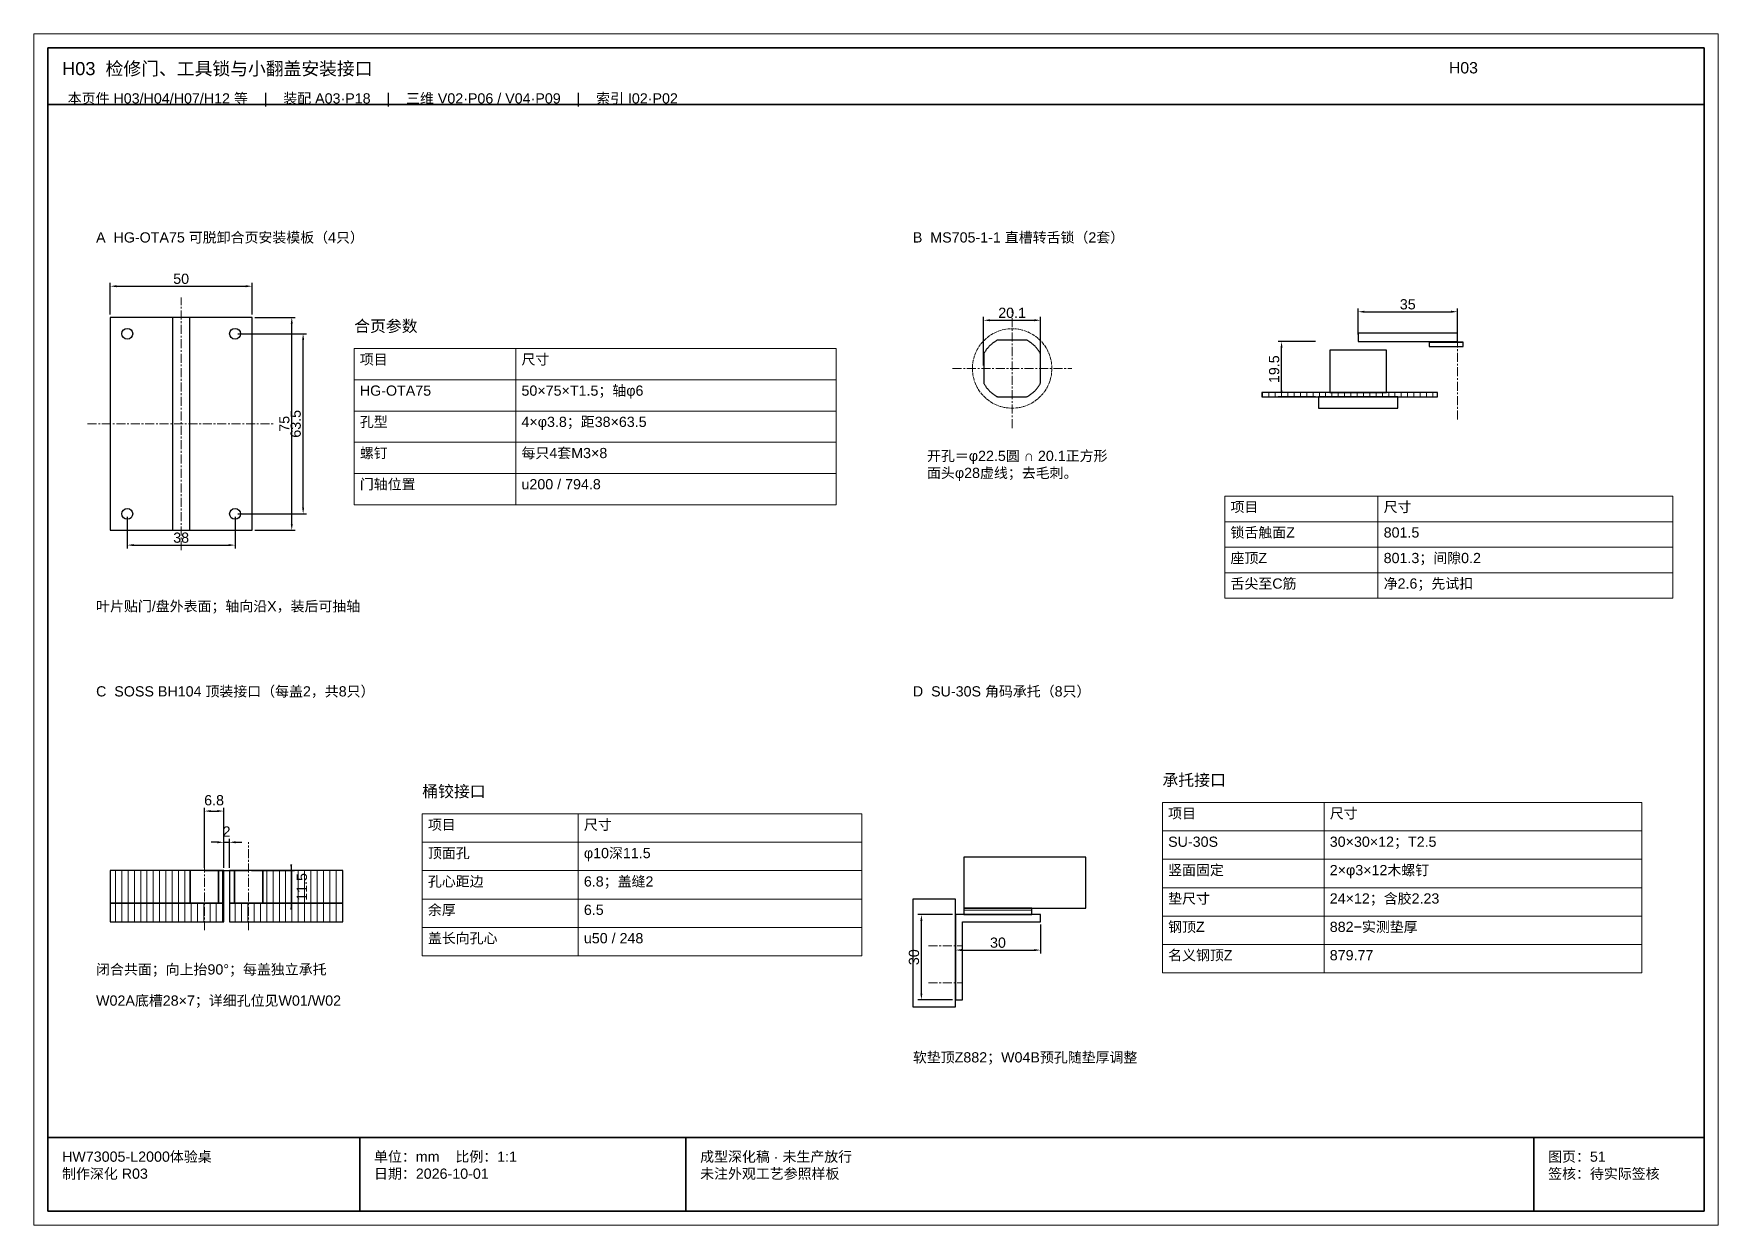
# Paper-space layout 'H03' of a CAD drawing. Header units: millimetres. Extents: x 0 to 594, y 0 to 420.
# The model-space entities are those that its viewports show. They can reach past a viewport. Long polylines and large blocks are cut down to what shows.
import ezdxf

# ---------------------------------------------------------------- set-up
doc = ezdxf.new("R2010")
doc.units = ezdxf.units.MM
doc.linetypes.add('CENTER', pattern=[5.08, 3.175, -0.635, 0.635, -0.635])
doc.linetypes.add('DASHED', pattern=[1.524, 1.27, -0.254])
for name, color, linetype, lineweight in [('CENTER', 8, 'CENTER', 13), ('DIM', 7, 'Continuous', 13), ('FRAME', 7, 'Continuous', 35), ('HATCH', 8, 'Continuous', 9), ('HIDDEN', 8, 'DASHED', 13), ('NOTE', 7, 'Continuous', 18), ('OUTLINE', 7, 'Continuous', 25)]:
    doc.layers.add(name, color=color, linetype=linetype, lineweight=lineweight)
doc.styles.add('CN', font='Arial Unicode.ttf')
doc.dimstyles.new('D1_A2', dxfattribs={"dimtxt": 3.6, "dimasz": 2.2, "dimexe": 1.2, "dimexo": 1, "dimgap": 0.8, "dimtad": 1, "dimdsep": 46, "dimtxsty": 'CN', "dimcen": 2.5, "dimclrd": 7, "dimclre": 7, "dimclrt": 7, "dimazin": 3, "dimtfac": 1, "dimtmove": 0, "dimatfit": 3})

msp = doc.modelspace()

# ---------------------------------------------------------------- hatches: boundary and pattern name
at = {"layer": 'HATCH'}
h = msp.add_hatch(dxfattribs=at)
h.set_pattern_fill('ANSI31', scale=0.7, angle=135)
h.paths.add_polyline_path([(444492, 309.8), (444504, 309.8), (444504, 311.3), (444492, 311.3)])
h = msp.add_hatch(dxfattribs=at)
h.set_pattern_fill('ANSI31', scale=0.7, angle=45)
h.paths.add_polyline_path([(444433, 292), (444495, 292), (444495, 293.5), (444433, 293.5)])
h = msp.add_hatch(dxfattribs=at)
h.set_pattern_fill('ANSI31', scale=0.7, angle=45)
h.paths.add_polyline_path([(444027, 113.5), (444055.2, 113.5), (444055.2, 125), (444027, 125)])
h = msp.add_hatch(dxfattribs=at)
h.set_pattern_fill('ANSI31', scale=0.7, angle=45)
h.paths.add_polyline_path([(444065.2, 113.5), (444067, 113.5), (444067, 125), (444065.2, 125)])
h = msp.add_hatch(dxfattribs=at)
h.set_pattern_fill('ANSI31', scale=0.7, angle=45)
h.paths.add_polyline_path([(444069, 113.5), (444070.8, 113.5), (444070.8, 125), (444069, 125)])
h = msp.add_hatch(dxfattribs=at)
h.set_pattern_fill('ANSI31', scale=0.7, angle=45)
h.paths.add_polyline_path([(444080.8, 113.5), (444109, 113.5), (444109, 125), (444080.8, 125)])
h = msp.add_hatch(dxfattribs=at)
h.set_pattern_fill('ANSI31', scale=0.7, angle=45)
h.paths.add_polyline_path([(444027, 107), (444067, 107), (444067, 113.5), (444027, 113.5)])
h = msp.add_hatch(dxfattribs=at)
h.set_pattern_fill('ANSI31', scale=0.7, angle=45)
h.paths.add_polyline_path([(444069, 107), (444109, 107), (444109, 113.5), (444069, 113.5)])
h = msp.add_hatch(dxfattribs=at)
h.set_pattern_fill('ANSI31', scale=0.7, angle=135)
h.paths.add_polyline_path([(444328, 109.5), (444352, 109.5), (444352, 111.73), (444328, 111.73)])

# ---------------------------------------------------------------- linework, layer by layer
at = {"layer": 'CENTER'}
for p, q in [((444052, 238), (444052, 327)), ((444345, 281), (444345, 323)), ((444502, 284), (444502, 322)), ((444324, 302), (444366, 302)), ((444019, 282.5), (444085, 282.5)), ((444060.2, 104), (444060.2, 135)), ((444075.8, 104), (444075.8, 135)), ((444315.5, 98.5), (444327.5, 98.5)), ((444315.5, 85.5), (444327.5, 85.5))]:
    msp.add_line(p, q, dxfattribs=at)
at = {"layer": 'DIM'}
for points in [[(444113, 298), (444170, 298), (444170, 309), (444113, 309)], [(444170, 298), (444283, 298), (444283, 309), (444170, 309)], [(444113, 287), (444170, 287), (444170, 298), (444113, 298)], [(444170, 287), (444283, 287), (444283, 298), (444170, 298)], [(444113, 276), (444170, 276), (444170, 287), (444113, 287)], [(444170, 276), (444283, 276), (444283, 287), (444170, 287)], [(444113, 265), (444170, 265), (444170, 276), (444113, 276)], [(444170, 265), (444283, 265), (444283, 276), (444170, 276)], [(444113, 254), (444170, 254), (444170, 265), (444113, 265)], [(444170, 254), (444283, 254), (444283, 265), (444170, 265)], [(444420, 248), (444474, 248), (444474, 257), (444420, 257)], [(444474, 248), (444578, 248), (444578, 257), (444474, 257)], [(444420, 239), (444474, 239), (444474, 248), (444420, 248)], [(444474, 239), (444578, 239), (444578, 248), (444474, 248)], [(444420, 230), (444474, 230), (444474, 239), (444420, 239)], [(444474, 230), (444578, 230), (444578, 239), (444474, 239)], [(444420, 221), (444474, 221), (444474, 230), (444420, 230)], [(444474, 221), (444578, 221), (444578, 230), (444474, 230)], [(444398, 139), (444455, 139), (444455, 149), (444398, 149)], [(444455, 139), (444567, 139), (444567, 149), (444455, 149)], [(444137, 135), (444192, 135), (444192, 145), (444137, 145)], [(444192, 135), (444292, 135), (444292, 145), (444192, 145)], [(444398, 129), (444455, 129), (444455, 139), (444398, 139)], [(444455, 129), (444567, 129), (444567, 139), (444455, 139)], [(444137, 125), (444192, 125), (444192, 135), (444137, 135)], [(444192, 125), (444292, 125), (444292, 135), (444192, 135)], [(444137, 115), (444192, 115), (444192, 125), (444137, 125)], [(444192, 115), (444292, 115), (444292, 125), (444192, 125)], [(444398, 119), (444455, 119), (444455, 129), (444398, 129)], [(444455, 119), (444567, 119), (444567, 129), (444455, 129)], [(444398, 109), (444455, 109), (444455, 119), (444398, 119)], [(444455, 109), (444567, 109), (444567, 119), (444455, 119)], [(444137, 105), (444192, 105), (444192, 115), (444137, 115)], [(444192, 105), (444292, 105), (444292, 115), (444192, 115)], [(444398, 99), (444455, 99), (444455, 109), (444398, 109)], [(444455, 99), (444567, 99), (444567, 109), (444455, 109)], [(444137, 95), (444192, 95), (444192, 105), (444137, 105)], [(444192, 95), (444292, 95), (444292, 105), (444192, 105)], [(444398, 89), (444455, 89), (444455, 99), (444398, 99)], [(444455, 89), (444567, 89), (444567, 99), (444455, 99)]]:
    msp.add_lwpolyline(points, close=True, dxfattribs=at)
at = {"layer": 'FRAME'}
for p, q in [((444005, 395), (444589, 395)), ((444005, 31), (444589, 31)), ((444115, 5), (444115, 31)), ((444230, 5), (444230, 31)), ((444529, 5), (444529, 31))]:
    msp.add_line(p, q, dxfattribs=at)
msp.add_lwpolyline([(444005, 5), (444589, 5), (444589, 415), (444005, 415)], close=True, dxfattribs=at)
at = {"layer": 'HIDDEN'}
msp.add_circle((444345, 302), 14, dxfattribs=at)
at = {"layer": 'OUTLINE'}
msp.add_line((444060.2, 125), (444075.8, 125), dxfattribs=at)
for points in [[(444027, 245), (444077, 245), (444077, 320), (444027, 320)], [(444049, 245), (444055, 245), (444055, 320), (444049, 320)], [(444355.024, 307.107), (444354.933, 307.282), (444354.839, 307.454), (444354.743, 307.625), (444354.643, 307.794), (444354.541, 307.962), (444354.435, 308.127), (444354.327, 308.291), (444354.215, 308.453), (444354.101, 308.613), (444353.985, 308.77), (444353.865, 308.926), (444353.743, 309.08), (444353.618, 309.231), (444353.49, 309.381), (444353.36, 309.528), (444353.228, 309.672), (444353.093, 309.815), (444352.955, 309.955), (444352.815, 310.093), (444352.672, 310.228), (444352.528, 310.36), (444352.381, 310.49), (444352.231, 310.618), (444352.08, 310.743), (444351.926, 310.865), (444351.77, 310.985), (444351.613, 311.101), (444351.453, 311.215), (444351.291, 311.327), (444351.127, 311.435), (444350.962, 311.541), (444350.794, 311.643), (444350.625, 311.743), (444350.454, 311.839), (444350.282, 311.933), (444350.107, 312.024), (444339.893, 312.024), (444339.718, 311.933), (444339.546, 311.839), (444339.375, 311.743), (444339.206, 311.643), (444339.038, 311.541), (444338.873, 311.435), (444338.709, 311.327), (444338.547, 311.215), (444338.387, 311.101), (444338.23, 310.985), (444338.074, 310.865), (444337.92, 310.743), (444337.769, 310.618), (444337.619, 310.49), (444337.472, 310.36), (444337.328, 310.228), (444337.185, 310.093), (444337.045, 309.955), (444336.907, 309.815), (444336.772, 309.672), (444336.64, 309.528), (444336.51, 309.381), (444336.382, 309.231), (444336.257, 309.08), (444336.135, 308.926), (444336.015, 308.77), (444335.899, 308.613), (444335.785, 308.453), (444335.673, 308.291), (444335.565, 308.127), (444335.459, 307.962), (444335.357, 307.794), (444335.257, 307.625), (444335.161, 307.454), (444335.067, 307.282), (444334.976, 307.107), (444334.976, 296.893), (444335.067, 296.718), (444335.161, 296.546), (444335.257, 296.375), (444335.357, 296.206), (444335.459, 296.038), (444335.565, 295.873), (444335.673, 295.709), (444335.785, 295.547), (444335.899, 295.387), (444336.015, 295.23), (444336.135, 295.074), (444336.257, 294.92), (444336.382, 294.769), (444336.51, 294.619), (444336.64, 294.472), (444336.772, 294.328), (444336.907, 294.185), (444337.045, 294.045), (444337.185, 293.907), (444337.328, 293.772), (444337.472, 293.64), (444337.619, 293.51), (444337.769, 293.382), (444337.92, 293.257), (444338.074, 293.135), (444338.23, 293.015), (444338.387, 292.899), (444338.547, 292.785), (444338.709, 292.673), (444338.873, 292.565), (444339.038, 292.459), (444339.206, 292.357), (444339.375, 292.257), (444339.546, 292.161), (444339.718, 292.067), (444339.893, 291.976), (444350.107, 291.976), (444350.282, 292.067), (444350.454, 292.161), (444350.625, 292.257), (444350.794, 292.357), (444350.962, 292.459), (444351.127, 292.565), (444351.291, 292.673), (444351.453, 292.785), (444351.613, 292.899), (444351.77, 293.015), (444351.926, 293.135), (444352.08, 293.257), (444352.231, 293.382), (444352.381, 293.51), (444352.528, 293.64), (444352.672, 293.772), (444352.815, 293.907), (444352.955, 294.045), (444353.093, 294.185), (444353.228, 294.328), (444353.36, 294.472), (444353.49, 294.619), (444353.618, 294.769), (444353.743, 294.92), (444353.865, 295.074), (444353.985, 295.23), (444354.101, 295.387), (444354.215, 295.547), (444354.327, 295.709), (444354.435, 295.873), (444354.541, 296.038), (444354.643, 296.206), (444354.743, 296.375), (444354.839, 296.546), (444354.933, 296.718), (444355.024, 296.893)], [(444467, 311.5), (444502, 311.5), (444502, 314.5), (444467, 314.5)], [(444492, 309.8), (444504, 309.8), (444504, 311.3), (444492, 311.3)], [(444457, 293.5), (444477, 293.5), (444477, 308.5), (444457, 308.5)], [(444433, 292), (444495, 292), (444495, 293.5), (444433, 293.5)], [(444453, 288), (444481, 288), (444481, 292), (444453, 292)], [(444027, 113.5), (444055.2, 113.5), (444055.2, 125), (444027, 125)], [(444055.2, 113.5), (444065.2, 113.5), (444065.2, 125), (444055.2, 125)], [(444065.2, 113.5), (444067, 113.5), (444067, 125), (444065.2, 125)], [(444069, 113.5), (444070.8, 113.5), (444070.8, 125), (444069, 125)], [(444070.8, 113.5), (444080.8, 113.5), (444080.8, 125), (444070.8, 125)], [(444080.8, 113.5), (444109, 113.5), (444109, 125), (444080.8, 125)], [(444328, 111.73), (444371, 111.73), (444371, 129.73), (444328, 129.73)], [(444027, 107), (444067, 107), (444067, 113.5), (444027, 113.5)], [(444069, 107), (444109, 107), (444109, 113.5), (444069, 113.5)], [(444310, 77), (444325, 77), (444325, 115), (444310, 115)], [(444325, 79.5), (444327.5, 79.5), (444327.5, 107), (444355, 107), (444355, 109.5), (444325, 109.5)], [(444328, 109.5), (444352, 109.5), (444352, 111.73), (444328, 111.73)]]:
    msp.add_lwpolyline(points, close=True, dxfattribs=at)
for centre in [(444033, 314.25), (444071, 314.25), (444033, 250.75), (444071, 250.75)]:
    msp.add_circle(centre, 1.9, dxfattribs=at)

# ---------------------------------------------------------------- texts
at = {"layer": 'NOTE', "attachment_point": 1, "style": 'CN'}
for s, insert, char_height, width in [('H03  检修门、工具锁与小翻盖安装接口', (444010, 410), 4.6, 484), ('H03', (444499, 410), 4, 90), ('本页件 H03/H04/H07/H12 等    |    装配 A03·P18    |    三维 V02·P06 / V04·P09    |    索引 I02·P02', (444012, 399), 3.6, 570), ('A  HG-OTA75 可脱卸合页安装模板（4只）', (444022, 350), 3.6, 260), ('B  MS705-1-1 直槽转舌锁（2套）', (444310, 350), 3.6, 260), ('合页参数', (444113, 319), 4.1, 170), ('项目', (444115, 307), 3.6, 53), ('尺寸', (444172, 307), 3.6, 109), ('HG-OTA75', (444115, 296), 3.6, 53), ('50×75×T1.5；轴φ6', (444172, 296), 3.6, 109), ('孔型', (444115, 285), 3.6, 53), ('4×φ3.8；距38×63.5', (444172, 285), 3.6, 109), ('螺钉', (444115, 274), 3.6, 53), ('每只4套M3×8', (444172, 274), 3.6, 109), ('开孔＝φ22.5圆 ∩ 20.1正方形\\P面头φ28虚线；去毛刺。', (444315, 273), 3.6, 102), ('门轴位置', (444115, 263), 3.6, 53), ('u200 / 794.8', (444172, 263), 3.6, 109), ('尺寸', (444476, 255), 3.6, 100), ('项目', (444422, 255), 3.6, 50), ('锁舌触面Z', (444422, 246), 3.6, 50), ('801.5', (444476, 246), 3.6, 100), ('座顶Z', (444422, 237), 3.6, 50), ('801.3；间隙0.2', (444476, 237), 3.6, 100), ('舌尖至C筋', (444422, 228), 3.6, 50), ('净2.6；先试扣', (444476, 228), 3.6, 100), ('叶片贴门/盘外表面；轴向沿X，装后可抽轴', (444022, 220), 3.6, 258), ('C  SOSS BH104 顶装接口（每盖2，共8只）', (444022, 190), 3.6, 265), ('D  SU-30S 角码承托（8只）', (444310, 190), 3.6, 255), ('桶铰接口', (444137, 155), 4.1, 155), ('承托接口', (444398, 159), 4.1, 169), ('项目', (444139, 143), 3.6, 51), ('尺寸', (444194, 143), 3.6, 96), ('项目', (444400, 147), 3.6, 53), ('尺寸', (444457, 147), 3.6, 108), ('SU-30S', (444400, 137), 3.6, 53), ('30×30×12；T2.5', (444457, 137), 3.6, 108), ('顶面孔', (444139, 133), 3.6, 51), ('φ10深11.5', (444194, 133), 3.6, 96), ('竖面固定', (444400, 127), 3.6, 53), ('2×φ3×12木螺钉', (444457, 127), 3.6, 108), ('孔心距边', (444139, 123), 3.6, 51), ('6.8；盖缝2', (444194, 123), 3.6, 96), ('余厚', (444139, 113), 3.6, 51), ('6.5', (444194, 113), 3.6, 96), ('垫尺寸', (444400, 117), 3.6, 53), ('24×12；含胶2.23', (444457, 117), 3.6, 108), ('钢顶Z', (444400, 107), 3.6, 53), ('882−实测垫厚', (444457, 107), 3.6, 108), ('盖长向孔心', (444139, 103), 3.6, 51), ('u50 / 248', (444194, 103), 3.6, 96), ('名义钢顶Z', (444400, 97), 3.6, 53), ('879.77', (444457, 97), 3.6, 108), ('闭合共面；向上抬90°；每盖独立承托', (444022, 92), 3.6, 265), ('W02A底槽28×7；详细孔位见W01/W02', (444022, 81), 3.6, 265), ('软垫顶Z882；W04B预孔随垫厚调整', (444310, 61), 3.6, 263), ('HW73005-L2000体验桌\\P制作深化 R03', (444010, 26), 3.6, 100), ('单位：mm    比例：1:1\\P日期：2026-10-01', (444120, 26), 3.6, 105), ('成型深化稿 · 未生产放行\\P未注外观工艺参照样板', (444235, 26), 3.6, 289), ('图页：51\\P签核：待实际签核', (444534, 26), 3.6, 55)]:
    msp.add_mtext(s, dxfattribs=dict(at, insert=insert, char_height=char_height, width=width))

# ---------------------------------------------------------------- dimensions: what is measured, and where the dimension line sits
at = {"layer": 'DIM'}
for base, p1, p2 in [((444027, 331), (444027, 320), (444077, 320)), ((444467, 322), (444467, 313), (444502, 313)), ((444334.95, 319), (444334.95, 302), (444355.05, 302)), ((444033, 239.75), (444033, 250.75), (444071, 250.75)), ((444060.2, 146), (444060.2, 125), (444067, 125)), ((444067, 135), (444067, 125), (444069, 125)), ((444325, 97), (444325, 107), (444355, 107))]:
    msp.add_linear_dim(base=base, p1=p1, p2=p2, dimstyle='D1_A2', dxfattribs=at).render()
for base, p1, p2 in [((444091, 245), (444077, 245), (444077, 320)), ((444095, 250.75), (444071, 250.75), (444071, 314.25)), ((444440, 292), (444453, 292), (444453, 311.5)), ((444090.8, 125), (444075.8, 125), (444075.8, 113.5)), ((444313, 79.5), (444325, 79.5), (444325, 109.5))]:
    msp.add_linear_dim(base=base, p1=p1, p2=p2, angle=90, dimstyle='D1_A2', dxfattribs=at).render()

psp = doc.layouts.new('H03')

# ---------------------------------------------------------------- viewports
at = {"layer": 'Defpoints'}
psp.add_viewport(center=(297, 210), size=(594, 420), view_center_point=(444297, 210), view_height=420, dxfattribs=at)

doc.saveas('drawing.dxf')
